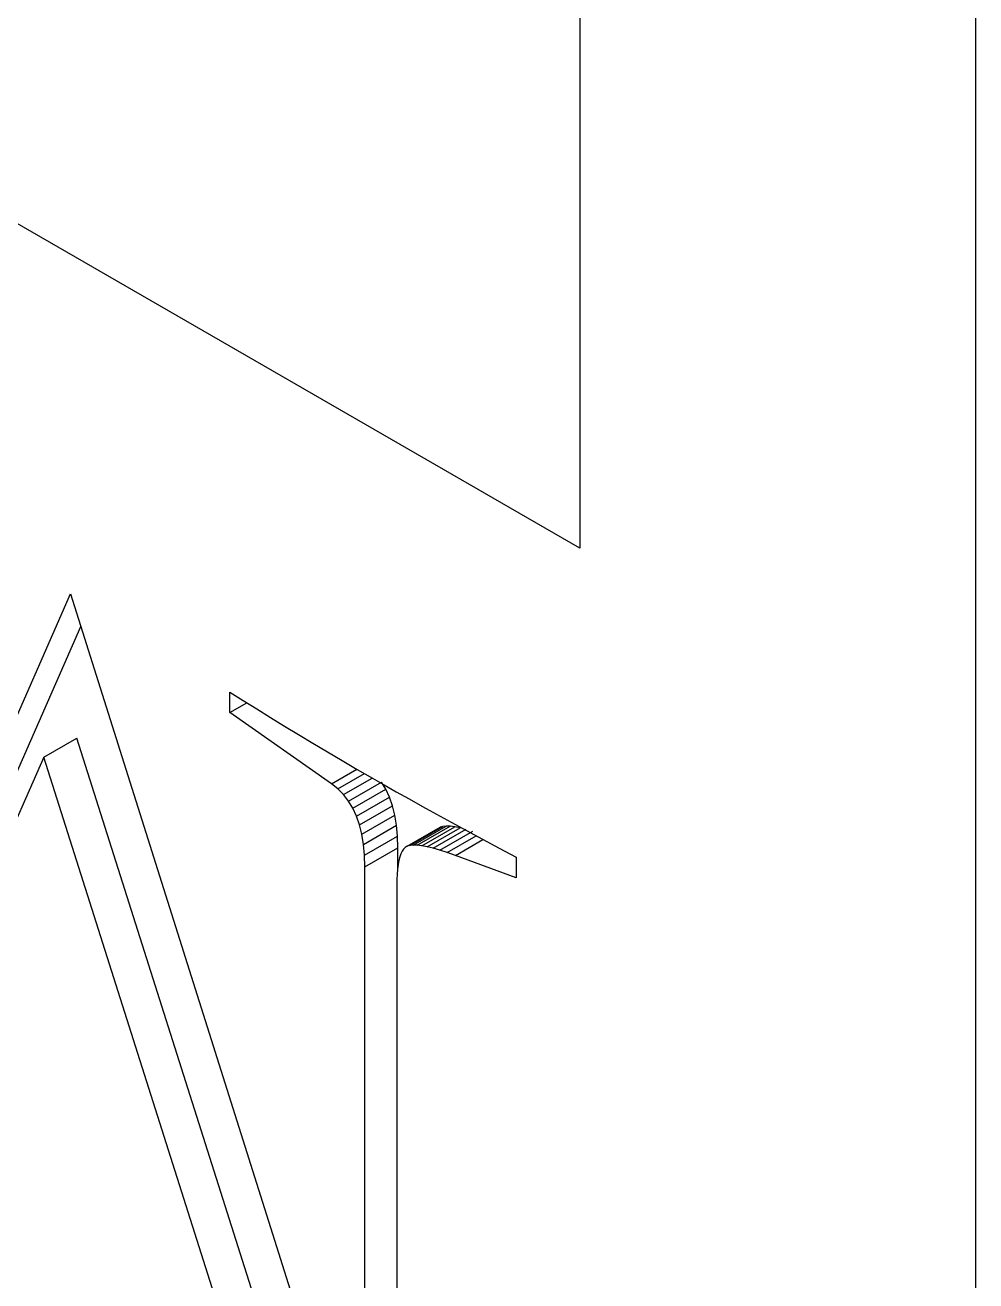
# Model space of a CAD drawing. Header units: millimetres. Extents: x 98 to 524, y -2487 to -1043.
# Drawn here: x 271.595 to 273.633, y -1260.496 to -1257.803 of the extents above; entities that cross this region are included whole.
import ezdxf

# ---------------------------------------------------------------- set-up
doc = ezdxf.new("R2010")
doc.units = ezdxf.units.MM
doc.layers.get('0').update_dxf_attribs({"lineweight": 18})

msp = doc.modelspace()

# ---------------------------------------------------------------- linework, layer by layer
at = {"color": 7, "lineweight": -3, "ltscale": 0.265362}
msp.add_line((272.784, -1258.9251), (263.5916, -1253.6179), dxfattribs=at)
at = {"color": 7, "lineweight": -3, "ltscale": 0.157175}
msp.add_line((273.6326, -1262.681), (273.6326, -1256.394), dxfattribs=at)
at = {"color": 7, "lineweight": -3, "ltscale": 0.040825}
msp.add_line((272.784, -1257.2921), (272.784, -1258.9251), dxfattribs=at)
at = {"color": 7, "lineweight": -3, "ltscale": 0.033029}
msp.add_line((271.1611, -1260.2323), (271.692, -1259.0226), dxfattribs=at)
at = {"color": 7, "lineweight": -3, "ltscale": 0.052379}
msp.add_line((271.692, -1259.0226), (272.3225, -1261.0206), dxfattribs=at)
at = {"color": 7, "lineweight": -3, "ltscale": 0.030004}
msp.add_line((271.2318, -1260.1915), (271.7141, -1259.0925), dxfattribs=at)
at = {"color": 7, "lineweight": -3, "ltscale": 0.001095}
for p, q in [((272.0334, -1259.2771), (272.0334, -1259.2333)), ((272.6473, -1259.5878), (272.6473, -1259.6316))]:
    msp.add_line(p, q, dxfattribs=at)
at = {"color": 7, "lineweight": -3, "ltscale": 0.000847299}
msp.add_line((272.0334, -1259.2333), (272.062, -1259.2514), dxfattribs=at)
at = {"color": 7, "lineweight": -3, "ltscale": 0.000857561}
msp.add_line((272.062, -1259.2514), (272.0911, -1259.2696), dxfattribs=at)
at = {"color": 7, "lineweight": -3, "ltscale": 0.001047}
msp.add_line((272.0334, -1259.2771), (272.0696, -1259.2562), dxfattribs=at)
at = {"color": 7, "lineweight": -3, "ltscale": 0.006664}
msp.add_line((272.2514, -1259.4304), (272.0334, -1259.2771), dxfattribs=at)
at = {"color": 7, "lineweight": -3, "ltscale": 0.000867838}
msp.add_line((272.0911, -1259.2696), (272.1206, -1259.2879), dxfattribs=at)
at = {"color": 7, "lineweight": -3, "ltscale": 0.000877733}
msp.add_line((272.1206, -1259.2879), (272.1505, -1259.3062), dxfattribs=at)
at = {"color": 7, "lineweight": -3, "ltscale": 0.000888043}
msp.add_line((272.1505, -1259.3062), (272.1809, -1259.3247), dxfattribs=at)
at = {"color": 7, "lineweight": -3, "ltscale": 0.002041}
for p, q in [((271.6351, -1259.3729), (271.7058, -1259.3321)), ((272.2877, -1259.4671), (272.3584, -1259.4263)), ((272.2969, -1259.4825), (272.3676, -1259.4417)), ((272.3047, -1259.4995), (272.3755, -1259.4587)), ((272.3112, -1259.5181), (272.3819, -1259.4773)), ((272.3161, -1259.5383), (272.3868, -1259.4974)), ((272.3197, -1259.56), (272.3904, -1259.5192)), ((272.4191, -1259.5622), (272.4898, -1259.5214)), ((272.4262, -1259.5615), (272.4969, -1259.5207)), ((272.4449, -1259.563), (272.5156, -1259.5221)), ((272.3218, -1259.5834), (272.3925, -1259.5425)), ((272.4133, -1259.5639), (272.484, -1259.5231)), ((272.4564, -1259.5652), (272.5271, -1259.5243)), ((272.4694, -1259.5683), (272.5401, -1259.5275)), ((272.4838, -1259.5725), (272.5545, -1259.5317)), ((272.3225, -1259.6083), (272.3933, -1259.5675))]:
    msp.add_line(p, q, dxfattribs=at)
at = {"color": 7, "lineweight": -3, "ltscale": 0.043568}
for p, q in [((272.2321, -1260.9935), (271.7058, -1259.3321)), ((272.1613, -1261.0343), (271.6351, -1259.3729))]:
    msp.add_line(p, q, dxfattribs=at)
at = {"color": 7, "lineweight": -3, "ltscale": 0.000898369}
msp.add_line((272.1809, -1259.3247), (272.2117, -1259.3432), dxfattribs=at)
at = {"color": 7, "lineweight": -3, "ltscale": 0.000908185}
msp.add_line((272.2117, -1259.3432), (272.2429, -1259.3618), dxfattribs=at)
at = {"color": 7, "lineweight": -3, "ltscale": 0.02956}
msp.add_line((271.6351, -1259.3729), (271.1563, -1260.454), dxfattribs=at)
at = {"color": 7, "lineweight": -3, "ltscale": 0.000918673}
msp.add_line((272.2429, -1259.3618), (272.2746, -1259.3805), dxfattribs=at)
at = {"color": 7, "lineweight": -3, "ltscale": 0.000929042}
msp.add_line((272.2746, -1259.3805), (272.3066, -1259.3992), dxfattribs=at)
at = {"color": 7, "lineweight": -3, "ltscale": 0.001576}
msp.add_line((272.2514, -1259.4304), (272.306, -1259.3989), dxfattribs=at)
at = {"color": 7, "lineweight": -3, "ltscale": 0.001646}
msp.add_line((272.2649, -1259.441), (272.322, -1259.4081), dxfattribs=at)
at = {"color": 7, "lineweight": -3, "ltscale": 0.000939231}
msp.add_line((272.3066, -1259.3992), (272.3391, -1259.4181), dxfattribs=at)
at = {"color": 7, "lineweight": -3, "ltscale": 0.000430267}
msp.add_line((272.2649, -1259.441), (272.2514, -1259.4304), dxfattribs=at)
at = {"color": 7, "lineweight": -3, "ltscale": 0.000429702}
msp.add_line((272.277, -1259.4533), (272.2649, -1259.441), dxfattribs=at)
at = {"color": 7, "lineweight": -3, "ltscale": 0.001776}
msp.add_line((272.277, -1259.4533), (272.3386, -1259.4177), dxfattribs=at)
at = {"color": 7, "lineweight": -3, "ltscale": 0.000715979}
msp.add_line((272.3391, -1259.4181), (272.364, -1259.4323), dxfattribs=at)
at = {"color": 7, "lineweight": -3, "ltscale": 0.000449315}
for p, q in [((272.3676, -1259.4417), (272.3584, -1259.4263)), ((272.2969, -1259.4825), (272.2877, -1259.4671))]:
    msp.add_line(p, q, dxfattribs=at)
at = {"color": 7, "lineweight": -3, "ltscale": 0.000752366}
msp.add_line((272.364, -1259.4323), (272.3901, -1259.4472), dxfattribs=at)
at = {"color": 7, "lineweight": -3, "ltscale": 0.000436518}
msp.add_line((272.2877, -1259.4671), (272.277, -1259.4533), dxfattribs=at)
at = {"color": 7, "lineweight": -3, "ltscale": 0.000467692}
for p, q in [((272.3755, -1259.4587), (272.3676, -1259.4417)), ((272.3047, -1259.4995), (272.2969, -1259.4825))]:
    msp.add_line(p, q, dxfattribs=at)
at = {"color": 7, "lineweight": -3, "ltscale": 0.000491478}
for p, q in [((272.3819, -1259.4773), (272.3755, -1259.4587)), ((272.3112, -1259.5181), (272.3047, -1259.4995))]:
    msp.add_line(p, q, dxfattribs=at)
at = {"color": 7, "lineweight": -3, "ltscale": 0.00078858}
msp.add_line((272.3901, -1259.4472), (272.4176, -1259.4627), dxfattribs=at)
at = {"color": 7, "lineweight": -3, "ltscale": 0.000825178}
msp.add_line((272.4176, -1259.4627), (272.4465, -1259.4787), dxfattribs=at)
at = {"color": 7, "lineweight": -3, "ltscale": 0.00051941}
for p, q in [((272.3868, -1259.4974), (272.3819, -1259.4773)), ((272.3161, -1259.5383), (272.3112, -1259.5181))]:
    msp.add_line(p, q, dxfattribs=at)
at = {"color": 7, "lineweight": -3, "ltscale": 0.00086123}
msp.add_line((272.4465, -1259.4787), (272.4766, -1259.4954), dxfattribs=at)
at = {"color": 7, "lineweight": -3, "ltscale": 0.000897662}
msp.add_line((272.4766, -1259.4954), (272.5081, -1259.5127), dxfattribs=at)
at = {"color": 7, "lineweight": -3, "ltscale": 0.000551189}
for p, q in [((272.3904, -1259.5192), (272.3868, -1259.4974)), ((272.3197, -1259.56), (272.3161, -1259.5383))]:
    msp.add_line(p, q, dxfattribs=at)
at = {"color": 7, "lineweight": -3, "ltscale": 0.000585707}
msp.add_line((272.3925, -1259.5425), (272.3904, -1259.5192), dxfattribs=at)
at = {"color": 7, "lineweight": -3, "ltscale": 0.002042}
msp.add_line((272.4348, -1259.5617), (272.5056, -1259.5209), dxfattribs=at)
at = {"color": 7, "lineweight": -3, "ltscale": 0.000149186}
for p, q in [((272.4898, -1259.5214), (272.484, -1259.5231)), ((272.4191, -1259.5622), (272.4133, -1259.5639))]:
    msp.add_line(p, q, dxfattribs=at)
at = {"color": 7, "lineweight": -3, "ltscale": 0.000180185}
for p, q in [((272.4969, -1259.5207), (272.4898, -1259.5214)), ((272.4262, -1259.5615), (272.4191, -1259.5622))]:
    msp.add_line(p, q, dxfattribs=at)
at = {"color": 7, "lineweight": -3, "ltscale": 0.000215617}
msp.add_line((272.5056, -1259.5209), (272.4969, -1259.5207), dxfattribs=at)
at = {"color": 7, "lineweight": -3, "ltscale": 0.00025328}
msp.add_line((272.5156, -1259.5221), (272.5056, -1259.5209), dxfattribs=at)
at = {"color": 7, "lineweight": -3, "ltscale": 0.000933584}
msp.add_line((272.5081, -1259.5127), (272.5409, -1259.5305), dxfattribs=at)
at = {"color": 7, "lineweight": -3, "ltscale": 0.000292827}
for p, q in [((272.5271, -1259.5243), (272.5156, -1259.5221)), ((272.4564, -1259.5652), (272.4449, -1259.563))]:
    msp.add_line(p, q, dxfattribs=at)
at = {"color": 7, "lineweight": -3, "ltscale": 0.000623961}
msp.add_line((272.3933, -1259.5675), (272.3925, -1259.5425), dxfattribs=at)
at = {"color": 7, "lineweight": -3, "ltscale": 0.001791}
msp.add_line((272.4996, -1259.5776), (272.5616, -1259.5418), dxfattribs=at)
at = {"color": 7, "lineweight": -3, "ltscale": 0.000970366}
msp.add_line((272.5409, -1259.5305), (272.575, -1259.549), dxfattribs=at)
at = {"color": 7, "lineweight": -3, "ltscale": 0.001007}
msp.add_line((272.575, -1259.549), (272.6105, -1259.5681), dxfattribs=at)
at = {"color": 7, "lineweight": -3, "ltscale": 0.000586087}
msp.add_line((272.3218, -1259.5834), (272.3197, -1259.56), dxfattribs=at)
at = {"color": 7, "lineweight": -3, "ltscale": 0.001068}
msp.add_line((272.3933, -1259.6102), (272.3933, -1259.5675), dxfattribs=at)
at = {"color": 7, "lineweight": -3, "ltscale": 0.000156135}
msp.add_line((272.4026, -1259.5748), (272.4, -1259.5805), dxfattribs=at)
at = {"color": 7, "lineweight": -3, "ltscale": 0.000138715}
msp.add_line((272.4057, -1259.5702), (272.4026, -1259.5748), dxfattribs=at)
at = {"color": 7, "lineweight": -3, "ltscale": 0.000123895}
msp.add_line((272.409, -1259.5666), (272.4057, -1259.5702), dxfattribs=at)
at = {"color": 7, "lineweight": -3, "ltscale": 0.000126281}
msp.add_line((272.4133, -1259.5639), (272.409, -1259.5666), dxfattribs=at)
at = {"color": 7, "lineweight": -3, "ltscale": 0.000215247}
msp.add_line((272.4348, -1259.5617), (272.4262, -1259.5615), dxfattribs=at)
at = {"color": 7, "lineweight": -3, "ltscale": 0.000253613}
msp.add_line((272.4449, -1259.563), (272.4348, -1259.5617), dxfattribs=at)
at = {"color": 7, "lineweight": -3, "ltscale": 0.000333446}
msp.add_line((272.4694, -1259.5683), (272.4564, -1259.5652), dxfattribs=at)
at = {"color": 7, "lineweight": -3, "ltscale": 0.000374652}
msp.add_line((272.4838, -1259.5725), (272.4694, -1259.5683), dxfattribs=at)
at = {"color": 7, "lineweight": -3, "ltscale": 0.000416076}
msp.add_line((272.4996, -1259.5776), (272.4838, -1259.5725), dxfattribs=at)
at = {"color": 7, "lineweight": -3, "ltscale": 0.001706}
msp.add_line((272.5169, -1259.5837), (272.576, -1259.5495), dxfattribs=at)
at = {"color": 7, "lineweight": -3, "ltscale": 0.001043}
msp.add_line((272.6105, -1259.5681), (272.6473, -1259.5878), dxfattribs=at)
at = {"color": 7, "lineweight": -3, "ltscale": 0.000623568}
msp.add_line((272.3225, -1259.6083), (272.3218, -1259.5834), dxfattribs=at)
at = {"color": 7, "lineweight": -3, "ltscale": 0.000219596}
msp.add_line((272.3957, -1259.5948), (272.3941, -1259.6034), dxfattribs=at)
at = {"color": 7, "lineweight": -3, "ltscale": 0.000197625}
msp.add_line((272.3977, -1259.5871), (272.3957, -1259.5948), dxfattribs=at)
at = {"color": 7, "lineweight": -3, "ltscale": 0.000175653}
msp.add_line((272.4, -1259.5805), (272.3977, -1259.5871), dxfattribs=at)
at = {"color": 7, "lineweight": -3, "ltscale": 0.000458223}
msp.add_line((272.5169, -1259.5837), (272.4996, -1259.5776), dxfattribs=at)
at = {"color": 7, "lineweight": -3, "ltscale": 0.003472}
msp.add_line((272.6473, -1259.6316), (272.5169, -1259.5837), dxfattribs=at)
at = {"color": 7, "lineweight": -3, "ltscale": 0.035308}
msp.add_line((272.3225, -1261.0206), (272.3225, -1259.6083), dxfattribs=at)
at = {"color": 7, "lineweight": -3, "ltscale": 0.000291367}
msp.add_line((272.392, -1259.6237), (272.3914, -1259.6353), dxfattribs=at)
at = {"color": 7, "lineweight": -3, "ltscale": 0.000266803}
msp.add_line((272.3929, -1259.6131), (272.392, -1259.6237), dxfattribs=at)
at = {"color": 7, "lineweight": -3, "ltscale": 0.00024311}
msp.add_line((272.3941, -1259.6034), (272.3929, -1259.6131), dxfattribs=at)
at = {"color": 7, "lineweight": -3, "ltscale": 0.00031589}
msp.add_line((272.3914, -1259.6353), (272.3913, -1259.648), dxfattribs=at)
at = {"color": 7, "lineweight": -3, "ltscale": 0.036129}
msp.add_line((272.3913, -1259.648), (272.3913, -1261.0931), dxfattribs=at)

doc.saveas('drawing.dxf')
